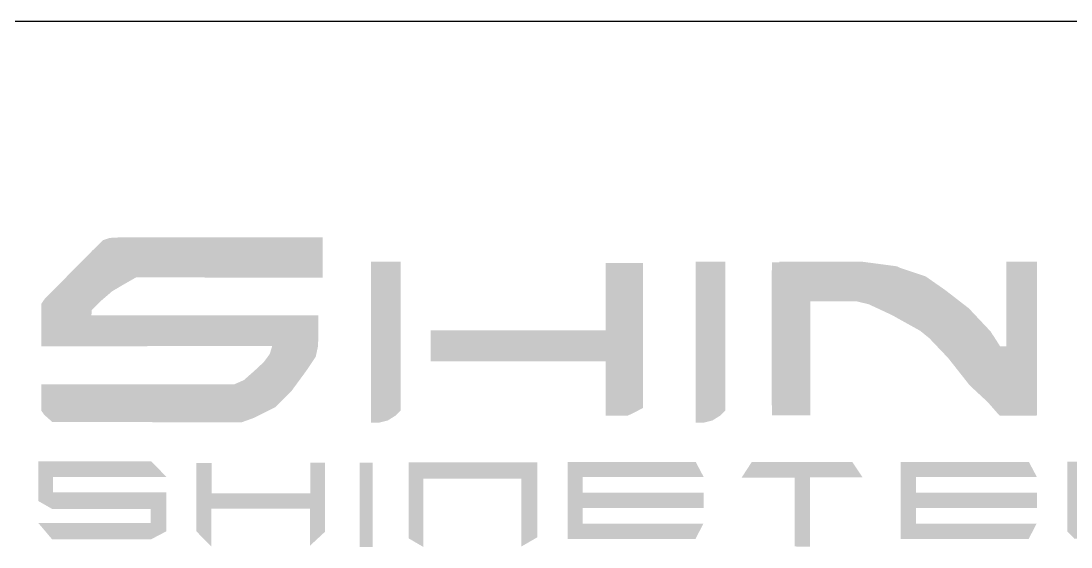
# Model space of a CAD drawing. Extents: x 379 to 488, y 250 to 334.
# Drawn here: x 440.917 to 445.735, y 266.695 to 269.107 of the extents above; entities that cross this region are included whole.
import ezdxf

# ---------------------------------------------------------------- set-up
doc = ezdxf.new("R2010")
doc.units = 0
doc.header["$LTSCALE"] = 23.1
doc.header["$MEASUREMENT"] = 0
doc.layers.add('OUTLINE', color=7, linetype='CONTINUOUS')

# ---------------------------------------------------------------- blocks, each defined once
blk = doc.blocks.new('Logo')
at = {"layer": 'OUTLINE'}
h = blk.add_hatch(color=1, dxfattribs=at)
h.paths.add_polyline_path([(661.1324, 1024.0197), (662.2015, 1024.0197), (662.2015, 1023.8502), (661.1324, 1023.8502)], flags=17)
h.paths.add_polyline_path([(660.9279, 1024.0533), (660.9279, 1023.7206), (662.197, 1023.7206), (662.197, 1023.5463), (660.6709, 1023.5463), (660.6709, 1024.0628), (660.7121, 1024.1452), (660.7915, 1024.2308), (660.8993, 1024.3322), (661.0675, 1024.4114), (662.2097, 1024.4114), (662.2097, 1024.1896), (661.0738, 1024.1896), (661.0167, 1024.1484), (660.9498, 1024.0801)])
h.paths.add_polyline_path([(658.6343, 1023.5794), (658.6343, 1024.4108), (658.4671, 1024.4108), (658.4671, 1023.5113), (658.514, 1023.5113), (658.5618, 1023.5234), (658.6054, 1023.5506)])
h.paths.add_polyline_path([(658.1729, 1023.5931), (658.1729, 1024.4043), (657.9646, 1024.4043), (657.9646, 1024.0269), (656.9866, 1024.0269), (656.9866, 1023.8541), (657.9646, 1023.8541), (657.9646, 1023.5508), (658.0894, 1023.5508), (658.131, 1023.5707)])
h.paths.add_polyline_path([(656.8191, 1023.5794), (656.8191, 1024.4108), (656.6519, 1024.4108), (656.6519, 1023.5113), (656.6988, 1023.5113), (656.7466, 1023.5234), (656.7902, 1023.5506)])
h.paths.add_polyline_path([(656.382, 1024.3213), (656.3826, 1024.546), (655.2397, 1024.5461), (655.1925, 1024.5437), (655.1551, 1024.5316), (655.0958, 1024.4737), (654.8279, 1024.2023), (654.8089, 1024.1748), (654.8089, 1023.9378), (656.1002, 1023.9395), (656.0864, 1023.8949), (656.0538, 1023.8502), (656.0022, 1023.8021), (655.942, 1023.7489), (655.887, 1023.7249), (654.8089, 1023.7249), (654.8091, 1023.5783), (654.8263, 1023.5542), (654.871, 1023.5147), (655.9294, 1023.513), (655.997, 1023.5374), (656.1165, 1023.5971), (656.2099, 1023.6904), (656.2895, 1023.799), (656.3434, 1023.8789), (656.357, 1023.9416), (656.3583, 1024.1113), (655.0891, 1024.1103), (655.0918, 1024.1417), (655.1355, 1024.1853), (655.2051, 1024.2452), (655.2719, 1024.2847), (655.339, 1024.323)])
edge = h.paths.add_edge_path()
edge.add_line((659.1045, 1023.5511), (658.8942, 1023.5511))
edge.add_line((658.8942, 1023.5511), (658.8942, 1024.4079))
edge.add_line((658.8942, 1024.4079), (659.3929, 1024.4079))
edge.add_line((659.3929, 1024.4079), (659.6104, 1024.3765))
edge.add_line((659.6104, 1024.3765), (659.7526, 1024.3292))
edge.add_line((659.7526, 1024.3292), (659.8632, 1024.2522))
edge.add_line((659.8632, 1024.2522), (659.9955, 1024.1497))
edge.add_line((659.9955, 1024.1497), (660.118, 1024.0195))
edge.add_line((660.118, 1024.0195), (660.1673, 1023.9346))
edge.add_line((660.1673, 1023.9346), (660.2049, 1023.9366))
edge.add_line((660.2049, 1023.9366), (660.2049, 1024.3943))
edge.add_line((660.2049, 1024.3943), (660.3727, 1024.3943))
edge.add_line((660.3727, 1024.3943), (660.3728, 1023.5506))
edge.add_line((660.3728, 1023.5506), (660.1688, 1023.5506))
edge.add_line((660.1688, 1023.5506), (660.1135, 1023.6274))
edge.add_line((660.1135, 1023.6274), (659.9997, 1023.7681))
edge.add_line((659.9997, 1023.7681), (659.8702, 1023.9051))
edge.add_line((659.8702, 1023.9051), (659.7185, 1024.0282))
edge.add_line((659.7185, 1024.0282), (659.5984, 1024.1071))
edge.add_line((659.5984, 1024.1071), (659.472, 1024.1639))
edge.add_line((659.472, 1024.1639), (659.3677, 1024.1892))
edge.add_line((659.3677, 1024.1892), (659.1045, 1024.1892))
edge.add_line((659.1045, 1024.1892), (659.1045, 1023.5511))
for color, points in [(1, [(659.1086, 1024.193), (659.1086, 1023.5519), (658.9761, 1023.5519), (658.9186, 1023.5783), (658.8933, 1023.6081), (658.8933, 1024.3617), (658.9369, 1024.4106), (659.3993, 1024.4106), (659.5938, 1024.3847), (659.7782, 1024.2912), (659.9271, 1024.2026), (660.0245, 1024.1134), (660.1318, 1023.998), (660.1699, 1023.9378), (660.2044, 1023.9369), (660.2044, 1024.4111), (660.3755, 1024.4111), (660.3755, 1023.5514), (660.166, 1023.5514), (660.1013, 1023.6253), (659.9996, 1023.7199), (659.8795, 1023.8723), (659.7477, 1024.0108), (659.5651, 1024.1124), (659.3921, 1024.193)]), (7, [(655.5096, 1023.2071), (655.4238, 1023.295), (654.7919, 1023.295), (654.7919, 1023.0732), (654.8693, 1023.0292), (655.4216, 1023.0292), (655.4216, 1022.9493), (654.7933, 1022.9493), (654.8693, 1022.8594), (655.4236, 1022.8594), (655.5076, 1022.9033), (655.5076, 1023.1212), (654.8753, 1023.1212), (654.8753, 1023.2071)]), (7, [(655.7595, 1022.8186), (655.7595, 1023.0309), (656.3108, 1023.0309), (656.3108, 1022.8226), (656.395, 1022.9007), (656.395, 1023.2871), (656.3128, 1023.2871), (656.3128, 1023.1169), (655.7615, 1023.1169), (655.7615, 1023.2851), (655.6753, 1023.2851), (655.6753, 1022.9047)]), (7, [(656.5883, 1023.287), (656.6626, 1023.287), (656.6626, 1022.8162), (656.5883, 1022.8162)]), (7, [(656.9454, 1022.8162), (656.9454, 1023.1985), (657.4939, 1023.1985), (657.4939, 1022.819), (657.5825, 1022.8704), (657.5825, 1023.2898), (656.8626, 1023.2898), (656.8626, 1022.8647)]), (7, [(658.5114, 1022.9472), (657.8359, 1022.9472), (657.8359, 1023.0347), (658.513, 1023.0347), (658.513, 1023.1206), (657.8359, 1023.1206), (657.8359, 1023.2066), (658.513, 1023.2066), (658.4684, 1023.2909), (657.7514, 1023.2909), (657.7514, 1022.8612), (658.4668, 1022.8612)]), (7, [(658.7249, 1023.2041), (659.0209, 1023.2041), (659.0209, 1022.8189), (659.1063, 1022.8187), (659.1063, 1023.2049), (659.4014, 1023.2049), (659.3437, 1023.291), (658.7813, 1023.291)]), (7, [(660.3743, 1022.9472), (659.6988, 1022.9472), (659.6988, 1023.0347), (660.3759, 1023.0347), (660.3759, 1023.1206), (659.6988, 1023.1206), (659.6988, 1023.2066), (660.3759, 1023.2066), (660.3313, 1023.2909), (659.6143, 1023.2909), (659.6143, 1022.8612), (660.3297, 1022.8612)]), (7, [(661.221, 1022.9435), (660.6286, 1022.9435), (660.6286, 1023.2028), (661.2205, 1023.2028), (661.1619, 1023.2928), (660.5456, 1023.2928), (660.5456, 1022.9036), (660.5856, 1022.8619), (661.1775, 1022.8619)])]:
    blk.add_hatch(color=color, dxfattribs=at).paths.add_polyline_path(points)

msp = doc.modelspace()

# ---------------------------------------------------------------- linework, layer by layer
at = {"layer": 'OUTLINE'}
msp.add_line((437.9413, 269.107), (484.9805, 269.107), dxfattribs=at)

# ---------------------------------------------------------------- block references
at = {"layer": 'OUTLINE', "xscale": 0.8206217091072858, "yscale": 0.8206217091071721, "zscale": 0.8206217091072002}
msp.add_blockref('Logo', (-96.3401, -572.6506), dxfattribs=at)

doc.saveas('drawing.dxf')
